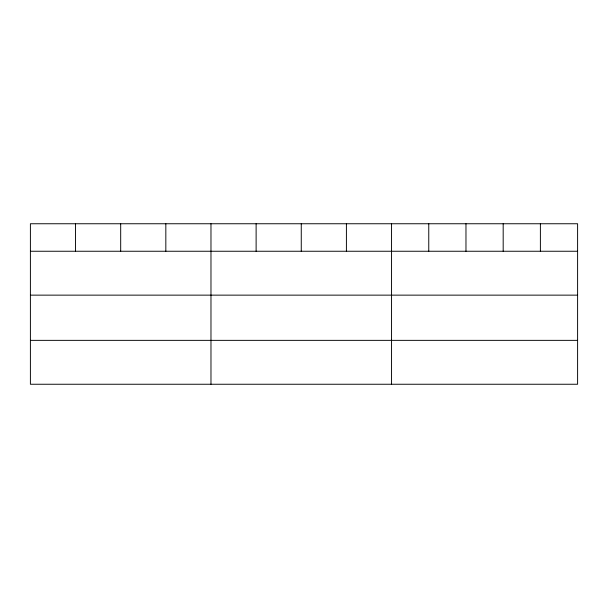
<?xml version="1.0" encoding="UTF-8"?>
<svg xmlns="http://www.w3.org/2000/svg" width="608" height="608" viewBox="0 0 608 608"><rect width="100%" height="100%" fill="white"/><g stroke="black" fill="none" stroke-linecap="round" stroke-linejoin="round"><path stroke-width="0.91" d="M577.6 295.138L577.6 223.752L30.4 223.752L30.4 384.248L577.6 384.248L577.6 295.138L30.4 295.138M30.4 251.248L577.6 251.248M30.4 340.358L577.6 340.358M540.39 223.752L540.39 251.248M503.181 223.752L503.181 251.248M465.971 223.752L465.971 251.248M428.762 223.752L428.762 251.248M391.552 223.752L391.552 384.248M346.408 223.752L346.408 251.248M301.264 223.752L301.264 251.248M256.12 223.752L256.12 251.248M210.976 223.752L210.976 384.248M165.832 223.752L165.832 251.248M120.688 223.752L120.688 251.248M75.544 223.752L75.544 251.248"/></g></svg>
